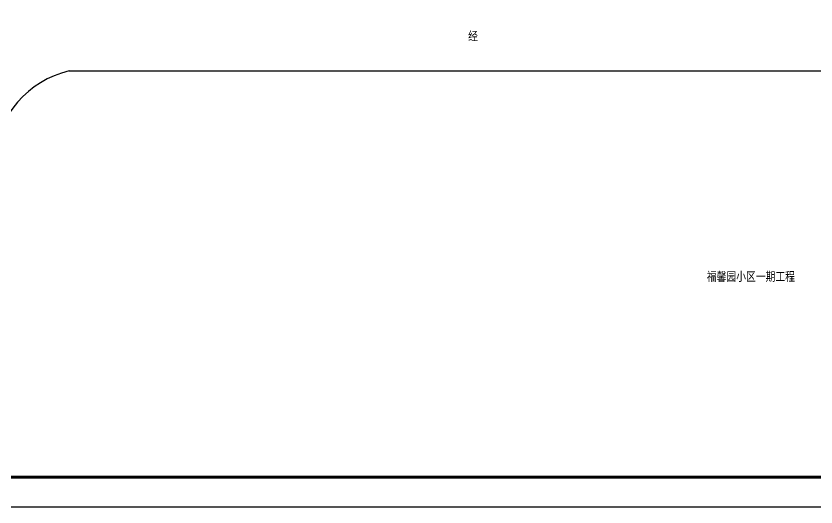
# Model space of a CAD drawing. Header units: millimetres. Extents: x 592308 to 1670214, y 1616300 to 2210300.
# Drawn here: x 813933 to 1081300, y 1616300 to 1780249 of the extents above; entities that cross this region are included whole.
import ezdxf

# ---------------------------------------------------------------- set-up
doc = ezdxf.new("R2010")
doc.units = ezdxf.units.MM
doc.header["$LTSCALE"] = 1000
doc.layers.get('0').update_dxf_attribs({"color": 1})
doc.layers.add('O-TY', color=7, linetype='Continuous')
doc.styles.add('HZ', font='rs.shx', dxfattribs={"width": 0.8, "bigfont": 'hztxt.shx'})

msp = doc.modelspace()

# ---------------------------------------------------------------- linework, layer by layer
at = {"color": 7}
msp.add_line((592308, 1616300), (1670214, 1616300), dxfattribs=at)
at = {"color": 7, "const_width": 1000}
msp.add_lwpolyline([(1660608, 2200300), (602308, 2200300), (602308, 1626300), (1660608, 1626300)], close=True, dxfattribs=at)
at = {"layer": 'O-TY', "color": 7}
msp.add_line((831689, 1761923), (1207714, 1761923), dxfattribs=at)
msp.add_arc((839457, 1729686), 33159, 103.54795, 174.25097, dxfattribs=at)

# ---------------------------------------------------------------- texts
at = {"layer": 'O-TY', "color": 7, "char_height": 3000, "attachment_point": 1, "style": 'HZ'}
for s, insert in [('{\\fFangSong_GB2312|b0|i0|c134|p49;经                                                                                                           五                                                                                                                                路}', (965032, 1775076)), ('{\\fFangSong_GB2312|b0|i0|c134|p49;福馨园小区一期工程}', (1044814, 1694785))]:
    msp.add_mtext(s, dxfattribs=dict(at, insert=insert))

doc.saveas('drawing.dxf')
